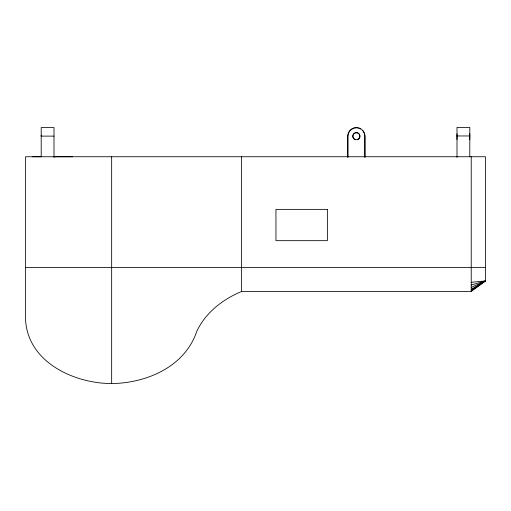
<?xml version="1.0" encoding="UTF-8"?>
<svg xmlns="http://www.w3.org/2000/svg" width="511" height="511" viewBox="0 0 511 511"><rect width="100%" height="100%" fill="white"/><g stroke="black" fill="none" stroke-linecap="round" stroke-linejoin="round"><path stroke-width="0.77" d="M41.199 135.198L41.199 136.118L54 136.118M457 157.356L457 133.761M469.801 156.743L469.801 133.761M471.225 291.506L485.45 280.929L485.45 156.743L25.55 156.743L25.55 319.541C27.664 362.114 73.954 383.48 111.66 383.569C146.67 383.109 184.758 366.86 196.722 331.479C205.435 312.726 222.764 299.318 241.524 291.506L471.225 291.506L471.225 156.743M471.225 290.791L485.45 280.929L471.225 282.321M471.225 290.095L485.45 280.929L471.225 285.017M471.225 289.398L485.45 280.929L471.225 287.425M457 135.964L469.801 135.964M32.659 156.749L41.372 156.749M54.14 156.749L72.492 156.749M25.55 267.419L485.45 267.419M364.911 156.941L364.911 136.38A8.534 8.534 0 0 0 363.768 132.106M347.844 156.96L347.838 136.38A8.534 8.534 0 0 1 348.132 134.169M469.801 139.522L469.801 127.431L457 127.431L457 139.522M364.911 157.477L364.911 136.086A8.534 8.534 0 0 0 356.378 127.552A8.534 8.534 0 0 0 347.838 136.086L347.838 157.445M241.524 156.743L241.524 291.506M111.66 156.743L111.66 383.569M54 157.503L54 127.584L41.199 127.584L41.199 156.743M348.355 133.46A8.534 8.534 0 0 1 354.168 128.133M354.89 127.974A8.534 8.534 0 0 1 357.86 127.974M358.581 128.133A8.534 8.534 0 0 1 360.645 128.983M362.408 130.343A8.534 8.534 0 0 1 363.366 131.48M355.458 139.81A3.558 3.558 0 0 1 353.465 134.336A3.558 3.558 0 0 1 359.29 134.336A3.558 3.558 0 0 1 357.298 139.81M327.372 209.376L275.953 209.376L275.953 240.668L327.372 240.668L327.372 209.376M354.596 139.171A3.558 3.558 0 0 0 359.929 136.086A3.558 3.558 0 0 0 354.596 133.007A3.558 3.558 0 0 0 354.596 139.171"/></g></svg>
